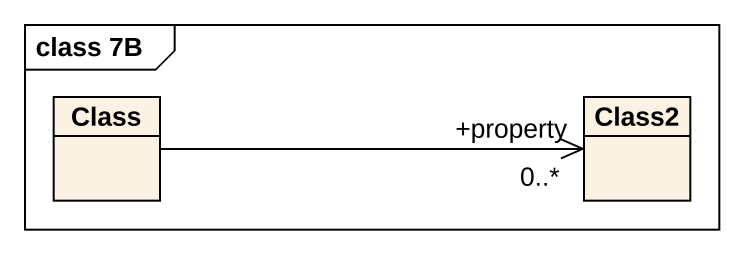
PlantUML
@startuml
mainframe class 7B
hide circle
hide empty members
class "Class" as Class_
class Class2
Class_ -right-> "+property\n0..*" Class2
@enduml
